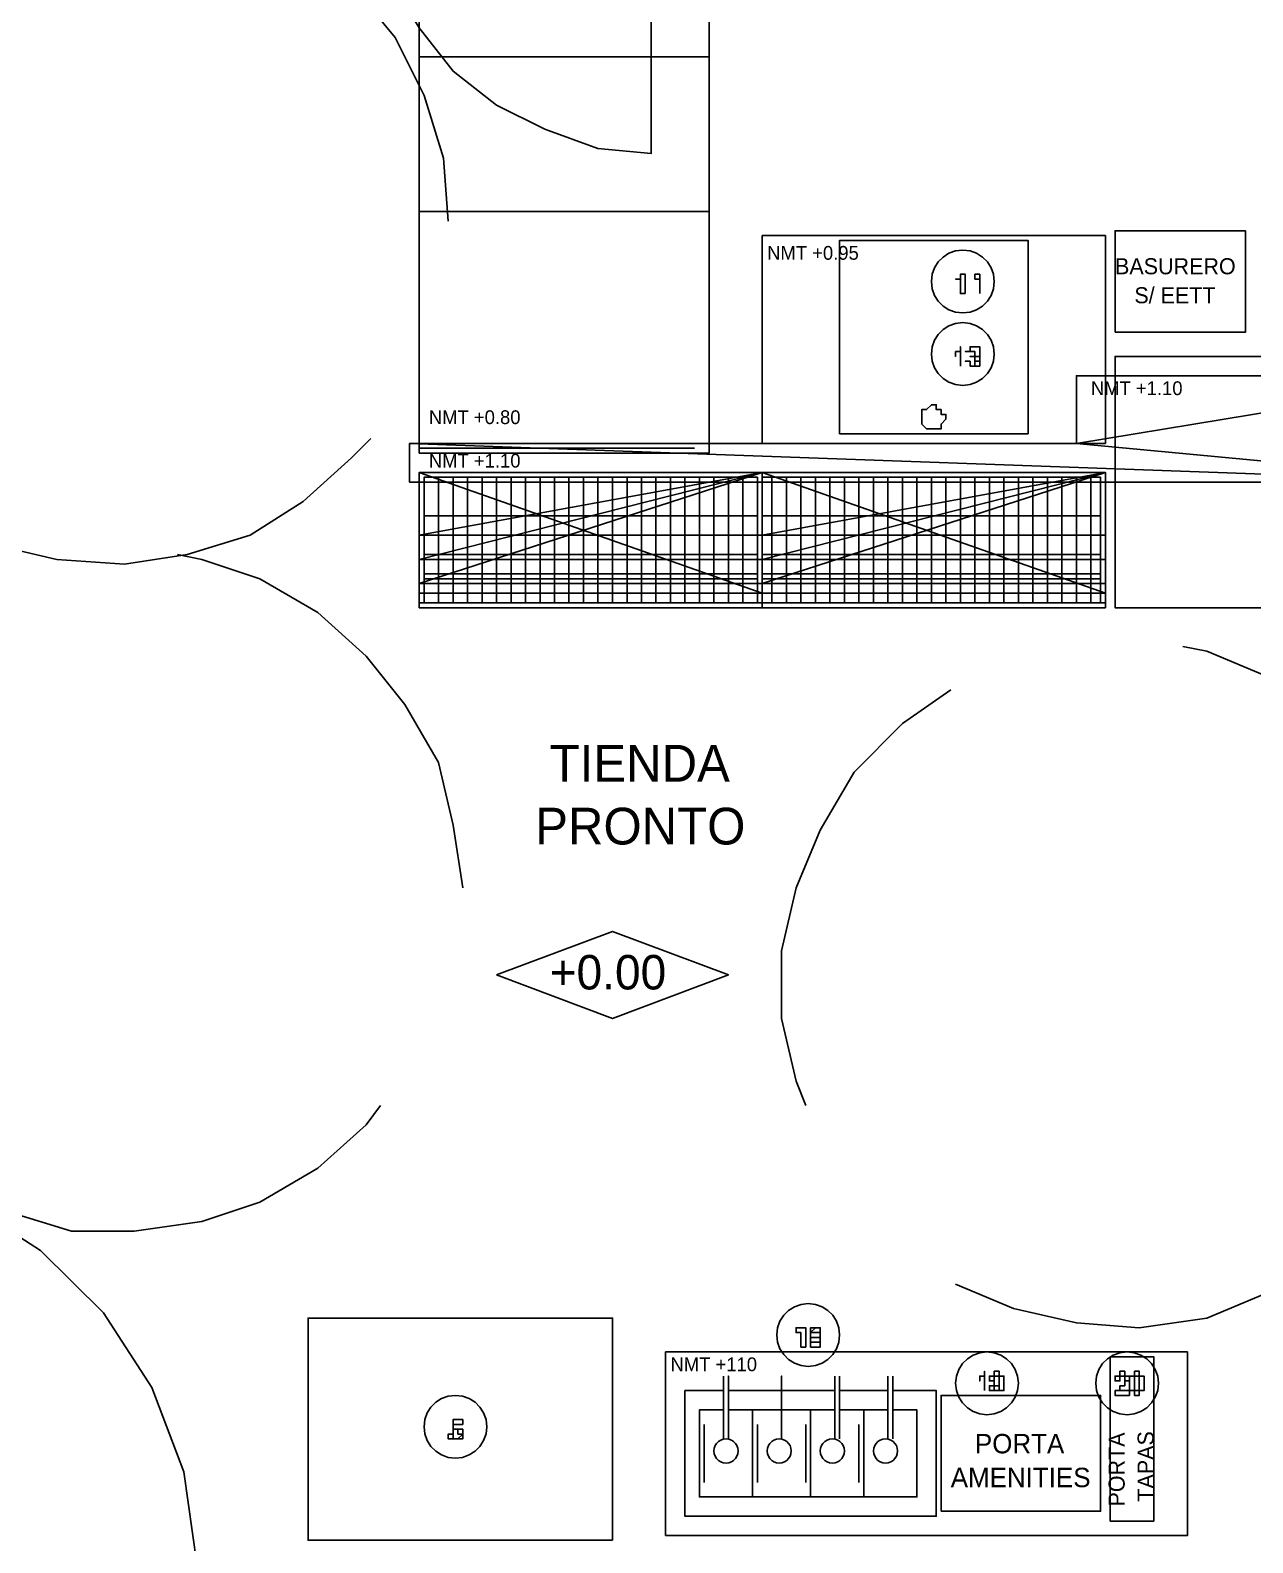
# Model space of a CAD drawing. Header units: metres. Extents: x 1 to 213, y 1 to 147.
# Drawn here: x 84.975 to 87.653, y 93.826 to 97.139 of the extents above; entities that cross this region are included whole.
import ezdxf

# ---------------------------------------------------------------- set-up
doc = ezdxf.new("R2010")
doc.units = ezdxf.units.M
doc.layers.add('00-BASE-ARQUITECTURA', color=8, linetype='Continuous')
doc.layers.add('00-BASE-TEXTO', color=8, linetype='Continuous')

msp = doc.modelspace()

# ---------------------------------------------------------------- linework, layer by layer
at = {"layer": '00-BASE-ARQUITECTURA'}
for points in [[(86.3353, 97.483), (86.3353, 96.8692), (86.2188, 96.8798), (86.1024, 96.9221), (85.9966, 96.975), (85.9013, 97.0491), (85.8273, 97.1444), (85.7638, 97.2502), (85.732, 97.3666), (85.7214, 97.483)], [(85.8908, 96.721), (85.8802, 96.8586), (85.8378, 96.9962), (85.7744, 97.1232), (85.6791, 97.2396), (85.5733, 97.3243), (85.4569, 97.3984), (85.3193, 97.4513), (85.2664, 97.4513)], [(86.4305, 96.2236), (85.8273, 96.2236), (85.8273, 97.4195), (86.4623, 97.4195), (86.4623, 96.2236)], [(86.4623, 97.0809), (85.8273, 97.0809)], [(86.4623, 96.7422), (85.8273, 96.7422)], [(87.0867, 96.5887), (87.0849, 96.6045), (87.0797, 96.619), (87.0716, 96.6318), (87.0609, 96.6424), (87.0481, 96.6505), (87.0337, 96.6557), (87.0179, 96.6575), (87.0021, 96.6557), (86.9876, 96.6505), (86.9749, 96.6424), (86.9642, 96.6318), (86.9561, 96.619), (86.9509, 96.6045), (86.9491, 96.5887), (86.9509, 96.573), (86.9561, 96.5585), (86.9642, 96.5457), (86.9749, 96.5351), (86.9876, 96.5269), (87.0021, 96.5218), (87.0179, 96.5199), (87.0337, 96.5218), (87.0481, 96.5269), (87.0609, 96.5351), (87.0716, 96.5457), (87.0797, 96.5585), (87.0849, 96.573), (87.0867, 96.5887)], [(87.0232, 96.5623), (87.0126, 96.5623), (87.0126, 96.594), (87.002, 96.594), (87.0126, 96.594), (87.0126, 96.6046), (87.0232, 96.6046), (87.0232, 96.5623)], [(87.0549, 96.5623), (87.0549, 96.5623), (87.0549, 96.594), (87.0444, 96.594), (87.0444, 96.6046), (87.0549, 96.6046), (87.0549, 96.5623)], [(87.0867, 96.43), (87.0849, 96.4458), (87.0797, 96.4602), (87.0716, 96.473), (87.0609, 96.4837), (87.0481, 96.4918), (87.0337, 96.497), (87.0179, 96.4988), (87.0021, 96.497), (86.9876, 96.4918), (86.9749, 96.4837), (86.9642, 96.473), (86.9561, 96.4602), (86.9509, 96.4458), (86.9491, 96.43), (86.9509, 96.4142), (86.9561, 96.3997), (86.9642, 96.387), (86.9749, 96.3763), (86.9876, 96.3682), (87.0021, 96.363), (87.0179, 96.3612), (87.0337, 96.363), (87.0481, 96.3682), (87.0609, 96.3763), (87.0716, 96.387), (87.0797, 96.3997), (87.0849, 96.4142), (87.0867, 96.43)], [(87.0126, 96.4035), (87.0126, 96.4035), (87.0126, 96.4353), (87.002, 96.4353), (87.002, 96.4247), (87.002, 96.4353), (87.0126, 96.4353), (87.0126, 96.4459), (87.0126, 96.4035)], [(87.0444, 96.4247), (87.0444, 96.4247), (87.0549, 96.4247), (87.0549, 96.4141), (87.0549, 96.4035), (87.0444, 96.4035), (87.0338, 96.4035), (87.0338, 96.4141), (87.0232, 96.4141), (87.0338, 96.4141), (87.0338, 96.4035), (87.0444, 96.4035), (87.0444, 96.4141), (87.0549, 96.4141), (87.0444, 96.4141), (87.0444, 96.4247), (87.0338, 96.4247), (87.0444, 96.4247), (87.0444, 96.4353), (87.0338, 96.4353), (87.0232, 96.4353), (87.0338, 96.4353), (87.0338, 96.4459), (87.0444, 96.4459), (87.0549, 96.4459), (87.0549, 96.4353), (87.0549, 96.4247), (87.0444, 96.4247)], [(88.1662, 96.1495), (88.1662, 96.3824), (87.2666, 96.3824), (87.2666, 96.2342), (85.8061, 96.2342), (85.8061, 96.1495), (88.1662, 96.1495)], [(88.1662, 96.1495), (88.1662, 96.3824), (87.2666, 96.3824), (87.2666, 96.2342), (85.8061, 96.2342), (85.8061, 96.1495), (88.1662, 96.1495)], [(87.2666, 96.3824), (88.1662, 96.3824), (87.2666, 96.2342), (87.2666, 96.3824)], [(88.1662, 96.3824), (87.2666, 96.2342), (88.1662, 96.1495), (88.1662, 96.3824)], [(86.9808, 96.2871), (86.9808, 96.2977), (86.9703, 96.2977), (86.9703, 96.3083), (86.9597, 96.3083), (86.9597, 96.3189), (86.9491, 96.3189), (86.9385, 96.3083), (86.9279, 96.3083), (86.9279, 96.2977), (86.9279, 96.2871), (86.9279, 96.2765), (86.9385, 96.266), (86.9491, 96.266), (86.9597, 96.266), (86.9703, 96.266), (86.9703, 96.2765), (86.9808, 96.2871)], [(84.7689, 96.0649), (84.8959, 96.012), (85.0335, 95.9802), (85.1817, 95.9696), (85.3193, 95.9908), (85.4569, 96.0331), (85.5733, 96.1072), (85.6791, 96.2024), (85.7214, 96.2448)], [(85.8061, 96.1495), (88.1662, 96.1495), (85.8061, 96.2342), (85.8061, 96.1495)], [(88.1662, 96.1495), (85.8061, 96.2342), (87.2666, 96.2342), (88.1662, 96.1495)], [(86.4623, 96.2342), (86.4623, 96.213), (85.8273, 96.213), (85.8273, 96.2342)], [(85.8273, 96.1707), (85.8273, 95.9061)], [(86.5787, 96.1707), (86.5787, 95.9061), (85.8273, 96.1707), (86.5787, 96.1707)], [(86.5787, 95.9061), (85.8273, 96.1707), (85.8273, 95.9061), (86.5787, 95.9061)], [(85.8273, 96.1707), (85.8273, 95.9273), (86.5787, 96.1707), (85.8273, 96.1707)], [(85.8273, 95.9273), (86.5787, 96.1707), (86.5787, 95.9273), (85.8273, 95.9273)], [(85.8273, 96.1707), (85.8273, 95.9802), (86.5787, 96.1707), (85.8273, 96.1707)], [(85.8273, 95.9802), (86.5787, 96.1707), (86.5787, 95.9802), (85.8273, 95.9802)], [(85.8273, 96.1707), (85.8273, 96.0331), (86.5787, 96.1707), (85.8273, 96.1707)], [(85.8273, 96.0331), (86.5787, 96.1707), (86.5787, 96.0331), (85.8273, 96.0331)], [(86.5787, 96.1707), (86.5787, 95.9273)], [(86.5787, 96.1707), (86.5787, 95.9802)], [(86.5787, 96.1707), (86.5787, 96.0331)], [(86.5787, 96.1707), (86.5787, 95.9061)], [(87.3301, 96.1707), (87.3301, 95.9061), (86.5787, 96.1707), (87.3301, 96.1707)], [(87.3301, 95.9061), (86.5787, 96.1707), (86.5787, 95.9061), (87.3301, 95.9061)], [(86.5787, 96.1707), (86.5787, 95.9273), (87.3301, 96.1707), (86.5787, 96.1707)], [(86.5787, 95.9273), (87.3301, 96.1707), (87.3301, 95.9273), (86.5787, 95.9273)], [(86.5787, 96.1707), (86.5787, 95.9802), (87.3301, 96.1707), (86.5787, 96.1707)], [(86.5787, 95.9802), (87.3301, 96.1707), (87.3301, 95.9802), (86.5787, 95.9802)], [(86.5787, 96.1707), (86.5787, 96.0331), (87.3301, 96.1707), (86.5787, 96.1707)], [(86.5787, 96.0331), (87.3301, 96.1707), (87.3301, 96.0331), (86.5787, 96.0331)], [(87.3301, 96.1707), (87.3301, 95.9273)], [(87.3301, 96.1707), (87.3301, 95.9802)], [(87.3301, 96.1707), (87.3301, 96.0331)], [(85.8378, 95.8849), (85.8378, 96.1601)], [(85.8378, 95.9061), (85.8378, 96.1601)], [(85.8378, 95.9379), (85.8378, 96.1601)], [(85.8378, 95.9908), (85.8378, 96.1601)], [(85.8378, 96.0331), (85.8378, 96.1601)], [(85.8696, 95.8849), (85.8696, 96.1601)], [(85.8696, 95.9061), (85.8696, 96.1601)], [(85.8696, 95.9379), (85.8696, 96.1601)], [(85.8696, 95.9908), (85.8696, 96.1601)], [(85.8696, 96.0331), (85.8696, 96.1601)], [(85.9013, 95.8849), (85.9013, 96.1601)], [(85.9013, 95.9061), (85.9013, 96.1601)], [(85.9013, 95.9379), (85.9013, 96.1601)], [(85.9013, 95.9908), (85.9013, 96.1601)], [(85.9013, 96.0331), (85.9013, 96.1601)], [(85.9331, 95.8849), (85.9331, 96.1601)], [(85.9331, 95.9061), (85.9331, 96.1601)], [(85.9331, 95.9379), (85.9331, 96.1601)], [(85.9331, 95.9908), (85.9331, 96.1601)], [(85.9331, 96.0331), (85.9331, 96.1601)], [(85.9648, 95.8849), (85.9648, 96.1601)], [(85.9648, 95.9061), (85.9648, 96.1601)], [(85.9648, 95.9379), (85.9648, 96.1601)], [(85.9648, 95.9908), (85.9648, 96.1601)], [(85.9648, 96.0331), (85.9648, 96.1601)], [(85.9966, 95.8849), (85.9966, 96.1601)], [(85.9966, 95.9061), (85.9966, 96.1601)], [(85.9966, 95.9379), (85.9966, 96.1601)], [(85.9966, 95.9908), (85.9966, 96.1601)], [(85.9966, 96.0331), (85.9966, 96.1601)], [(86.0284, 95.8849), (86.0284, 96.1601)], [(86.0284, 95.9061), (86.0284, 96.1601)], [(86.0284, 95.9379), (86.0284, 96.1601)], [(86.0284, 95.9908), (86.0284, 96.1601)], [(86.0284, 96.0331), (86.0284, 96.1601)], [(86.0601, 95.8849), (86.0601, 96.1601)], [(86.0601, 95.9061), (86.0601, 96.1601)], [(86.0601, 95.9379), (86.0601, 96.1601)], [(86.0601, 95.9908), (86.0601, 96.1601)], [(86.0601, 96.0331), (86.0601, 96.1601)], [(86.0918, 95.8849), (86.0918, 96.1601)], [(86.0918, 95.9061), (86.0918, 96.1601)], [(86.0918, 95.9379), (86.0918, 96.1601)], [(86.0918, 95.9908), (86.0918, 96.1601)], [(86.0918, 96.0331), (86.0918, 96.1601)], [(86.1236, 95.8849), (86.1236, 96.1601)], [(86.1236, 95.9061), (86.1236, 96.1601)], [(86.1236, 95.9379), (86.1236, 96.1601)], [(86.1236, 95.9908), (86.1236, 96.1601)], [(86.1236, 96.0331), (86.1236, 96.1601)], [(86.1553, 95.8849), (86.1553, 96.1601)], [(86.1553, 95.9061), (86.1553, 96.1601)], [(86.1553, 95.9379), (86.1553, 96.1601)], [(86.1553, 95.9908), (86.1553, 96.1601)], [(86.1553, 96.0331), (86.1553, 96.1601)], [(86.1871, 95.8849), (86.1871, 96.1601)], [(86.1871, 95.9061), (86.1871, 96.1601)], [(86.1871, 95.9379), (86.1871, 96.1601)], [(86.1871, 95.9908), (86.1871, 96.1601)], [(86.1871, 96.0331), (86.1871, 96.1601)], [(86.2188, 95.8849), (86.2188, 96.1601)], [(86.2188, 95.9061), (86.2188, 96.1601)], [(86.2188, 95.9379), (86.2188, 96.1601)], [(86.2188, 95.9908), (86.2188, 96.1601)], [(86.2188, 96.0331), (86.2188, 96.1601)], [(86.2506, 95.8849), (86.2506, 96.1601)], [(86.2506, 95.9061), (86.2506, 96.1601)], [(86.2506, 95.9379), (86.2506, 96.1601)], [(86.2506, 95.9908), (86.2506, 96.1601)], [(86.2506, 96.0331), (86.2506, 96.1601)], [(86.2824, 95.8849), (86.2824, 96.1601)], [(86.2824, 95.9061), (86.2824, 96.1601)], [(86.2824, 95.9379), (86.2824, 96.1601)], [(86.2824, 95.9908), (86.2824, 96.1601)], [(86.2824, 96.0331), (86.2824, 96.1601)], [(86.3141, 95.8849), (86.3141, 96.1601)], [(86.3141, 95.9061), (86.3141, 96.1601)], [(86.3141, 95.9379), (86.3141, 96.1601)], [(86.3141, 95.9908), (86.3141, 96.1601)], [(86.3141, 96.0331), (86.3141, 96.1601)], [(86.3458, 95.8849), (86.3458, 96.1601)], [(86.3458, 95.9061), (86.3458, 96.1601)], [(86.3458, 95.9379), (86.3458, 96.1601)], [(86.3458, 95.9908), (86.3458, 96.1601)], [(86.3458, 96.0331), (86.3458, 96.1601)], [(86.3776, 95.8849), (86.3776, 96.1601)], [(86.3776, 95.9061), (86.3776, 96.1601)], [(86.3776, 95.9379), (86.3776, 96.1601)], [(86.3776, 95.9908), (86.3776, 96.1601)], [(86.3776, 96.0331), (86.3776, 96.1601)], [(86.4093, 95.8849), (86.4093, 96.1601)], [(86.4093, 95.9061), (86.4093, 96.1601)], [(86.4093, 95.9379), (86.4093, 96.1601)], [(86.4093, 95.9908), (86.4093, 96.1601)], [(86.4093, 96.0331), (86.4093, 96.1601)], [(86.4411, 95.8849), (86.4411, 96.1601)], [(86.4411, 95.9061), (86.4411, 96.1601)], [(86.4411, 95.9379), (86.4411, 96.1601)], [(86.4411, 95.9908), (86.4411, 96.1601)], [(86.4411, 96.0331), (86.4411, 96.1601)], [(86.4728, 95.8849), (86.4728, 96.1601)], [(86.4728, 95.9061), (86.4728, 96.1601)], [(86.4728, 95.9379), (86.4728, 96.1601)], [(86.4728, 95.9908), (86.4728, 96.1601)], [(86.4728, 96.0331), (86.4728, 96.1601)], [(86.5046, 95.8849), (86.5046, 96.1601)], [(86.5046, 95.9061), (86.5046, 96.1601)], [(86.5046, 95.9379), (86.5046, 96.1601)], [(86.5046, 95.9908), (86.5046, 96.1601)], [(86.5046, 96.0331), (86.5046, 96.1601)], [(86.5364, 95.8849), (86.5364, 96.1601)], [(86.5364, 95.9061), (86.5364, 96.1601)], [(86.5364, 95.9379), (86.5364, 96.1601)], [(86.5364, 95.9908), (86.5364, 96.1601)], [(86.5364, 96.0331), (86.5364, 96.1601)], [(86.5681, 95.8849), (86.5681, 96.1601)], [(86.5681, 95.9061), (86.5681, 96.1601)], [(86.5681, 95.9379), (86.5681, 96.1601)], [(86.5681, 95.9908), (86.5681, 96.1601)], [(86.5681, 96.0331), (86.5681, 96.1601)], [(86.5998, 95.8849), (86.5998, 96.1601)], [(86.5998, 95.9061), (86.5998, 96.1601)], [(86.5998, 95.9379), (86.5998, 96.1601)], [(86.5998, 95.9908), (86.5998, 96.1601)], [(86.5998, 96.0331), (86.5998, 96.1601)], [(86.6316, 95.8849), (86.6316, 96.1601)], [(86.6316, 95.9061), (86.6316, 96.1601)], [(86.6316, 95.9379), (86.6316, 96.1601)], [(86.6316, 95.9908), (86.6316, 96.1601)], [(86.6316, 96.0331), (86.6316, 96.1601)], [(86.6633, 95.8849), (86.6633, 96.1601)], [(86.6633, 95.9061), (86.6633, 96.1601)], [(86.6633, 95.9379), (86.6633, 96.1601)], [(86.6633, 95.9908), (86.6633, 96.1601)], [(86.6633, 96.0331), (86.6633, 96.1601)], [(86.6951, 95.8849), (86.6951, 96.1601)], [(86.6951, 95.9061), (86.6951, 96.1601)], [(86.6951, 95.9379), (86.6951, 96.1601)], [(86.6951, 95.9908), (86.6951, 96.1601)], [(86.6951, 96.0331), (86.6951, 96.1601)], [(86.7268, 95.8849), (86.7268, 96.1601)], [(86.7268, 95.9061), (86.7268, 96.1601)], [(86.7268, 95.9379), (86.7268, 96.1601)], [(86.7268, 95.9908), (86.7268, 96.1601)], [(86.7268, 96.0331), (86.7268, 96.1601)], [(86.7586, 95.8849), (86.7586, 96.1601)], [(86.7586, 95.9061), (86.7586, 96.1601)], [(86.7586, 95.9379), (86.7586, 96.1601)], [(86.7586, 95.9908), (86.7586, 96.1601)], [(86.7586, 96.0331), (86.7586, 96.1601)], [(86.7904, 95.8849), (86.7904, 96.1601)], [(86.7904, 95.9061), (86.7904, 96.1601)], [(86.7904, 95.9379), (86.7904, 96.1601)], [(86.7904, 95.9908), (86.7904, 96.1601)], [(86.7904, 96.0331), (86.7904, 96.1601)], [(86.8221, 95.8849), (86.8221, 96.1601)], [(86.8221, 95.9061), (86.8221, 96.1601)], [(86.8221, 95.9379), (86.8221, 96.1601)], [(86.8221, 95.9908), (86.8221, 96.1601)], [(86.8221, 96.0331), (86.8221, 96.1601)], [(86.8538, 95.8849), (86.8538, 96.1601)], [(86.8538, 95.9061), (86.8538, 96.1601)], [(86.8538, 95.9379), (86.8538, 96.1601)], [(86.8538, 95.9908), (86.8538, 96.1601)], [(86.8538, 96.0331), (86.8538, 96.1601)], [(86.8856, 95.8849), (86.8856, 96.1601)], [(86.8856, 95.9061), (86.8856, 96.1601)], [(86.8856, 95.9379), (86.8856, 96.1601)], [(86.8856, 95.9908), (86.8856, 96.1601)], [(86.8856, 96.0331), (86.8856, 96.1601)], [(86.9173, 95.8849), (86.9173, 96.1601)], [(86.9173, 95.9061), (86.9173, 96.1601)], [(86.9173, 95.9379), (86.9173, 96.1601)], [(86.9173, 95.9908), (86.9173, 96.1601)], [(86.9173, 96.0331), (86.9173, 96.1601)], [(86.9491, 95.8849), (86.9491, 96.1601)], [(86.9491, 95.9061), (86.9491, 96.1601)], [(86.9491, 95.9379), (86.9491, 96.1601)], [(86.9491, 95.9908), (86.9491, 96.1601)], [(86.9491, 96.0331), (86.9491, 96.1601)], [(86.9808, 95.8849), (86.9808, 96.1601)], [(86.9808, 95.9061), (86.9808, 96.1601)], [(86.9808, 95.9379), (86.9808, 96.1601)], [(86.9808, 95.9908), (86.9808, 96.1601)], [(86.9808, 96.0331), (86.9808, 96.1601)], [(87.0126, 95.8849), (87.0126, 96.1601)], [(87.0126, 95.9061), (87.0126, 96.1601)], [(87.0126, 95.9379), (87.0126, 96.1601)], [(87.0126, 95.9908), (87.0126, 96.1601)], [(87.0126, 96.0331), (87.0126, 96.1601)], [(87.0444, 95.8849), (87.0444, 96.1601)], [(87.0444, 95.9061), (87.0444, 96.1601)], [(87.0444, 95.9379), (87.0444, 96.1601)], [(87.0444, 95.9908), (87.0444, 96.1601)], [(87.0444, 96.0331), (87.0444, 96.1601)], [(87.0761, 95.8849), (87.0761, 96.1601)], [(87.0761, 95.9061), (87.0761, 96.1601)], [(87.0761, 95.9379), (87.0761, 96.1601)], [(87.0761, 95.9908), (87.0761, 96.1601)], [(87.0761, 96.0331), (87.0761, 96.1601)], [(87.1078, 95.8849), (87.1078, 96.1601)], [(87.1078, 95.9061), (87.1078, 96.1601)], [(87.1078, 95.9379), (87.1078, 96.1601)], [(87.1078, 95.9908), (87.1078, 96.1601)], [(87.1078, 96.0331), (87.1078, 96.1601)], [(87.1396, 95.8849), (87.1396, 96.1601)], [(87.1396, 95.9061), (87.1396, 96.1601)], [(87.1396, 95.9379), (87.1396, 96.1601)], [(87.1396, 95.9908), (87.1396, 96.1601)], [(87.1396, 96.0331), (87.1396, 96.1601)], [(87.1713, 95.8849), (87.1713, 96.1601)], [(87.1713, 95.9061), (87.1713, 96.1601)], [(87.1713, 95.9379), (87.1713, 96.1601)], [(87.1713, 95.9908), (87.1713, 96.1601)], [(87.1713, 96.0331), (87.1713, 96.1601)], [(87.2031, 95.8849), (87.2031, 96.1601)], [(87.2031, 95.9061), (87.2031, 96.1601)], [(87.2031, 95.9379), (87.2031, 96.1601)], [(87.2031, 95.9908), (87.2031, 96.1601)], [(87.2031, 96.0331), (87.2031, 96.1601)], [(87.2348, 95.8849), (87.2348, 96.1601)], [(87.2348, 95.9061), (87.2348, 96.1601)], [(87.2348, 95.9379), (87.2348, 96.1601)], [(87.2348, 95.9908), (87.2348, 96.1601)], [(87.2348, 96.0331), (87.2348, 96.1601)], [(87.2666, 95.8849), (87.2666, 96.1601)], [(87.2666, 95.9061), (87.2666, 96.1601)], [(87.2666, 95.9379), (87.2666, 96.1601)], [(87.2666, 95.9908), (87.2666, 96.1601)], [(87.2666, 96.0331), (87.2666, 96.1601)], [(87.2984, 95.8849), (87.2984, 96.1601)], [(87.2984, 95.9061), (87.2984, 96.1601)], [(87.2984, 95.9379), (87.2984, 96.1601)], [(87.2984, 95.9908), (87.2984, 96.1601)], [(87.2984, 96.0331), (87.2984, 96.1601)], [(86.5681, 96.0755), (85.8378, 96.0755)], [(86.5681, 96.0755), (85.8378, 96.0755)], [(86.5681, 96.0755), (85.8378, 96.0755)], [(86.5681, 96.0755), (85.8378, 96.0755)], [(86.5681, 96.0755), (85.8378, 96.0755)], [(87.3195, 96.0755), (86.5787, 96.0755)], [(87.3195, 96.0755), (86.5787, 96.0755)], [(87.3195, 96.0755), (86.5787, 96.0755)], [(87.3195, 96.0755), (86.5787, 96.0755)], [(87.3195, 96.0755), (86.5787, 96.0755)], [(85.9225, 95.2605), (85.9013, 95.3981), (85.8696, 95.5357), (85.7955, 95.6627), (85.7109, 95.7685), (85.605, 95.8638), (85.478, 95.9379), (85.351, 95.9802), (85.2981, 95.9908)], [(86.5681, 95.9484), (85.8378, 95.9484)], [(86.5681, 95.9484), (85.8378, 95.9484)], [(86.5681, 95.9484), (85.8378, 95.9484)], [(87.3195, 95.9484), (86.5787, 95.9484)], [(87.3195, 95.9484), (86.5787, 95.9484)], [(87.3195, 95.9484), (86.5787, 95.9484)], [(88.1239, 95.0489), (88.1133, 95.1865), (88.0709, 95.324), (88.0074, 95.451), (87.9122, 95.5674), (87.8063, 95.6627), (87.6793, 95.7262), (87.5523, 95.7791), (87.4994, 95.7897)], [(86.9914, 95.6944), (86.8856, 95.6204), (86.7798, 95.5145), (86.7057, 95.3875), (86.6528, 95.2605), (86.621, 95.1229), (86.621, 94.9748), (86.6528, 94.8372), (86.6739, 94.7843)], [(84.8007, 94.6044), (84.9277, 94.5514), (85.0653, 94.5091), (85.2029, 94.5091), (85.351, 94.5303), (85.478, 94.5726), (85.605, 94.6467), (85.7109, 94.742), (85.7426, 94.7843)], [(85.34, 93.7801), (85.3114, 93.9817), (85.2416, 94.1666), (85.1354, 94.3299), (84.9978, 94.4665), (84.8339, 94.5716), (84.6486, 94.6403), (84.4467, 94.6676)], [(87.002, 94.3927), (87.129, 94.3398), (87.2666, 94.308), (87.4042, 94.2974), (87.5523, 94.3186), (87.6793, 94.3715), (87.8063, 94.435), (87.9122, 94.5303), (87.9439, 94.5726)], [(86.748, 94.2816), (86.7462, 94.2974), (86.741, 94.3118), (86.7329, 94.3246), (86.7223, 94.3353), (86.7095, 94.3434), (86.695, 94.3486), (86.6792, 94.3504), (86.6635, 94.3486), (86.649, 94.3434), (86.6362, 94.3353), (86.6255, 94.3246), (86.6174, 94.3118), (86.6122, 94.2974), (86.6104, 94.2816), (86.6122, 94.2658), (86.6174, 94.2513), (86.6255, 94.2386), (86.6362, 94.2279), (86.649, 94.2198), (86.6635, 94.2146), (86.6792, 94.2128), (86.695, 94.2146), (86.7095, 94.2198), (86.7223, 94.2279), (86.7329, 94.2386), (86.741, 94.2513), (86.7462, 94.2658), (86.748, 94.2816)], [(86.6739, 94.2551), (86.6633, 94.2551), (86.6633, 94.2869), (86.6528, 94.2869), (86.6528, 94.2974), (86.6633, 94.2974), (86.6739, 94.2974), (86.6739, 94.2551)], [(86.6845, 94.2763), (86.6845, 94.2763), (86.6845, 94.2869), (86.6951, 94.2869), (86.7057, 94.2869), (86.7057, 94.2763), (86.7057, 94.2657), (86.7057, 94.2551), (86.6951, 94.2551), (86.6845, 94.2551), (86.6845, 94.2657), (86.6845, 94.2763), (86.6845, 94.2869), (86.6845, 94.2974), (86.6951, 94.2974), (86.7057, 94.2974), (86.7057, 94.2869), (86.7057, 94.2974), (86.6951, 94.2974), (86.6845, 94.2869), (86.6845, 94.2763)], [(86.6951, 94.2657), (86.6951, 94.2657), (86.7057, 94.2657), (86.7057, 94.2763), (86.6951, 94.2763), (86.6845, 94.2763), (86.6845, 94.2657), (86.6951, 94.2657)], [(87.1396, 94.1757), (87.1378, 94.1915), (87.1326, 94.206), (87.1245, 94.2188), (87.1138, 94.2294), (87.1011, 94.2375), (87.0866, 94.2427), (87.0708, 94.2445), (87.055, 94.2427), (87.0406, 94.2375), (87.0278, 94.2294), (87.0171, 94.2188), (87.009, 94.206), (87.0038, 94.1915), (87.002, 94.1757), (87.0038, 94.16), (87.009, 94.1455), (87.0171, 94.1327), (87.0278, 94.1221), (87.0406, 94.1139), (87.055, 94.1088), (87.0708, 94.1069), (87.0866, 94.1088), (87.1011, 94.1139), (87.1138, 94.1221), (87.1245, 94.1327), (87.1326, 94.1455), (87.1378, 94.16), (87.1396, 94.1757)], [(87.4465, 94.1757), (87.4447, 94.1915), (87.4395, 94.206), (87.4314, 94.2188), (87.4207, 94.2294), (87.408, 94.2375), (87.3935, 94.2427), (87.3777, 94.2445), (87.3619, 94.2427), (87.3475, 94.2375), (87.3347, 94.2294), (87.324, 94.2188), (87.3159, 94.206), (87.3107, 94.1915), (87.3089, 94.1757), (87.3107, 94.16), (87.3159, 94.1455), (87.324, 94.1327), (87.3347, 94.1221), (87.3475, 94.1139), (87.3619, 94.1088), (87.3777, 94.1069), (87.3935, 94.1088), (87.408, 94.1139), (87.4207, 94.1221), (87.4314, 94.1327), (87.4395, 94.1455), (87.4447, 94.16), (87.4465, 94.1757)], [(86.367, 93.8424), (86.367, 94.1916)], [(86.494, 94.054), (86.494, 94.1916)], [(86.5046, 94.1916), (86.5046, 94.1916), (86.5046, 94.054)], [(86.621, 94.054), (86.621, 94.1916), (86.621, 94.054)], [(86.7374, 94.054), (86.7374, 94.1916)], [(86.748, 94.1916), (86.748, 94.054)], [(86.8538, 94.054), (86.8538, 94.1916)], [(86.8644, 94.1916), (86.8644, 94.054)], [(87.0655, 94.1599), (87.0655, 94.1599), (87.0655, 94.1916), (87.0549, 94.1916), (87.0549, 94.181), (87.0549, 94.1916), (87.0655, 94.1916), (87.0655, 94.2022), (87.0655, 94.1599)], [(87.0973, 94.1705), (87.0973, 94.1705), (87.0867, 94.1705), (87.0867, 94.181), (87.0761, 94.181), (87.0761, 94.1916), (87.0867, 94.1916), (87.0867, 94.2022), (87.0973, 94.2022), (87.0973, 94.1916), (87.1078, 94.1916), (87.1078, 94.181), (87.1078, 94.1705), (87.1078, 94.1599), (87.0973, 94.1599), (87.0867, 94.1599), (87.0761, 94.1599), (87.0761, 94.1705), (87.0867, 94.1705), (87.0867, 94.1599), (87.0973, 94.1599), (87.0973, 94.1705), (87.0973, 94.1705), (87.0973, 94.181), (87.0973, 94.1916), (87.0867, 94.1916), (87.0867, 94.181), (87.0867, 94.1705), (87.0973, 94.1705)], [(87.383, 94.1493), (87.3513, 94.1493), (87.3513, 94.1599), (87.3619, 94.1599), (87.3619, 94.1705), (87.3724, 94.1705), (87.3724, 94.181), (87.3724, 94.1916), (87.3619, 94.1916), (87.3619, 94.181), (87.3513, 94.181), (87.3513, 94.1916), (87.3619, 94.1916), (87.3619, 94.2022), (87.3724, 94.2022), (87.3724, 94.1916), (87.383, 94.1916), (87.383, 94.181), (87.3724, 94.181), (87.3724, 94.1705), (87.3619, 94.1705), (87.3619, 94.1599), (87.383, 94.1599), (87.383, 94.1493)], [(87.3936, 94.2022), (87.4042, 94.2022), (87.4042, 94.1916), (87.4148, 94.1916), (87.4148, 94.181), (87.4148, 94.1705), (87.4148, 94.1599), (87.4042, 94.1599), (87.4042, 94.1493), (87.3936, 94.1493), (87.3936, 94.1599), (87.383, 94.1599), (87.383, 94.1705), (87.383, 94.181), (87.383, 94.1916), (87.3936, 94.1916), (87.3936, 94.2022)], [(87.3936, 94.1599), (87.4042, 94.1599), (87.4042, 94.1705), (87.4042, 94.181), (87.4042, 94.1916), (87.3936, 94.1916), (87.3936, 94.181), (87.3936, 94.1705), (87.3936, 94.1599)], [(85.9754, 94.0805), (85.9736, 94.0963), (85.9684, 94.1107), (85.9603, 94.1235), (85.9497, 94.1342), (85.9369, 94.1423), (85.9224, 94.1475), (85.9066, 94.1493), (85.8909, 94.1475), (85.8764, 94.1423), (85.8636, 94.1342), (85.853, 94.1235), (85.8448, 94.1107), (85.8397, 94.0963), (85.8378, 94.0805), (85.8397, 94.0647), (85.8448, 94.0502), (85.853, 94.0375), (85.8636, 94.0268), (85.8764, 94.0187), (85.8909, 94.0135), (85.9066, 94.0117), (85.9224, 94.0135), (85.9369, 94.0187), (85.9497, 94.0268), (85.9603, 94.0375), (85.9684, 94.0502), (85.9736, 94.0647), (85.9754, 94.0805)], [(86.494, 94.1599), (86.4093, 94.1599), (86.4093, 93.8847), (86.9597, 93.8847), (86.9597, 94.1599), (86.8644, 94.1599)], [(86.7374, 94.1599), (86.621, 94.1599), (86.5046, 94.1599)], [(86.8538, 94.1599), (86.748, 94.1599)], [(86.494, 94.1175), (86.4411, 94.1175), (86.4411, 93.927), (86.9173, 93.927), (86.9173, 94.1175), (86.8644, 94.1175)], [(86.7374, 94.1175), (86.621, 94.1175), (86.5046, 94.1175)], [(86.5575, 93.927), (86.5575, 94.1175)], [(86.6845, 93.927), (86.6845, 94.1175)], [(86.8538, 94.1175), (86.748, 94.1175)], [(86.8009, 93.927), (86.8009, 94.1175)], [(85.9013, 94.0752), (85.9013, 94.0752), (85.9119, 94.0752), (85.9225, 94.0752), (85.9225, 94.0646), (85.9225, 94.054), (85.9119, 94.054), (85.9013, 94.054), (85.8908, 94.054), (85.8908, 94.0646), (85.9013, 94.0646), (85.9013, 94.054), (85.9119, 94.054), (85.9225, 94.0646), (85.9119, 94.0646), (85.9119, 94.0752), (85.9013, 94.0752), (85.9013, 94.0646), (85.9013, 94.0964), (85.9225, 94.0964), (85.9225, 94.0858), (85.9013, 94.0858), (85.9013, 94.0752)], [(86.4517, 93.9588), (86.4517, 94.0858)], [(86.5575, 94.0858), (86.5575, 93.9588)], [(86.5681, 93.9588), (86.5681, 94.0858)], [(86.6739, 94.0858), (86.6739, 93.9588)], [(86.6845, 93.9588), (86.6845, 94.0858)], [(86.7904, 94.0858), (86.7904, 93.9588)], [(86.8009, 93.9588), (86.8009, 94.0858)], [(86.9173, 94.0858), (86.9173, 93.9588)], [(86.5258, 94.0276), (86.5251, 94.0336), (86.5231, 94.0392), (86.52, 94.0441), (86.5159, 94.0482), (86.5109, 94.0514), (86.5054, 94.0533), (86.4993, 94.054), (86.4932, 94.0533), (86.4877, 94.0514), (86.4828, 94.0482), (86.4787, 94.0441), (86.4755, 94.0392), (86.4735, 94.0336), (86.4728, 94.0276), (86.4735, 94.0215), (86.4755, 94.0159), (86.4787, 94.011), (86.4828, 94.0069), (86.4877, 94.0038), (86.4932, 94.0018), (86.4993, 94.0011), (86.5054, 94.0018), (86.5109, 94.0038), (86.5159, 94.0069), (86.52, 94.011), (86.5231, 94.0159), (86.5251, 94.0215), (86.5258, 94.0276)], [(86.6422, 94.0276), (86.6415, 94.0336), (86.6395, 94.0392), (86.6364, 94.0441), (86.6323, 94.0482), (86.6274, 94.0514), (86.6218, 94.0533), (86.6157, 94.054), (86.6097, 94.0533), (86.6041, 94.0514), (86.5992, 94.0482), (86.5951, 94.0441), (86.5919, 94.0392), (86.59, 94.0336), (86.5893, 94.0276), (86.59, 94.0215), (86.5919, 94.0159), (86.5951, 94.011), (86.5992, 94.0069), (86.6041, 94.0038), (86.6097, 94.0018), (86.6157, 94.0011), (86.6218, 94.0018), (86.6274, 94.0038), (86.6323, 94.0069), (86.6364, 94.011), (86.6395, 94.0159), (86.6415, 94.0215), (86.6422, 94.0276)], [(86.7586, 94.0276), (86.7579, 94.0336), (86.7559, 94.0392), (86.7528, 94.0441), (86.7487, 94.0482), (86.7438, 94.0514), (86.7382, 94.0533), (86.7321, 94.054), (86.7261, 94.0533), (86.7205, 94.0514), (86.7156, 94.0482), (86.7115, 94.0441), (86.7084, 94.0392), (86.7064, 94.0336), (86.7057, 94.0276), (86.7064, 94.0215), (86.7084, 94.0159), (86.7115, 94.011), (86.7156, 94.0069), (86.7205, 94.0038), (86.7261, 94.0018), (86.7321, 94.0011), (86.7382, 94.0018), (86.7438, 94.0038), (86.7487, 94.0069), (86.7528, 94.011), (86.7559, 94.0159), (86.7579, 94.0215), (86.7586, 94.0276)], [(86.875, 94.0276), (86.8743, 94.0336), (86.8723, 94.0392), (86.8692, 94.0441), (86.8651, 94.0482), (86.8602, 94.0514), (86.8546, 94.0533), (86.8486, 94.054), (86.8425, 94.0533), (86.8369, 94.0514), (86.832, 94.0482), (86.8279, 94.0441), (86.8248, 94.0392), (86.8228, 94.0336), (86.8221, 94.0276), (86.8228, 94.0215), (86.8248, 94.0159), (86.8279, 94.011), (86.832, 94.0069), (86.8369, 94.0038), (86.8425, 94.0018), (86.8486, 94.0011), (86.8546, 94.0018), (86.8602, 94.0038), (86.8651, 94.0069), (86.8692, 94.011), (86.8723, 94.0159), (86.8743, 94.0215), (86.875, 94.0276)], [(86.5258, 93.927), (86.4728, 93.927)], [(86.6528, 93.927), (86.5893, 93.927)], [(86.7692, 93.927), (86.7163, 93.927)], [(86.8856, 93.927), (86.8327, 93.927)]]:
    msp.add_lwpolyline(points, dxfattribs=at)
for points in [[(87.3513, 96.4776), (87.637, 96.4776), (87.637, 96.6999), (87.3513, 96.6999)], [(86.5787, 96.6893), (86.5787, 96.2342), (87.3301, 96.2342), (87.3301, 96.6893)], [(86.748, 96.2554), (86.748, 96.6787), (87.1608, 96.6787), (87.1608, 96.2554)], [(88.145, 96.4247), (88.145, 95.8744), (87.3513, 95.8744), (87.3513, 96.4247)], [(85.8273, 96.1707), (85.8273, 95.8744), (86.5787, 95.8744), (86.5787, 96.1707)], [(86.5787, 96.1707), (86.5787, 95.8849), (85.8273, 95.8849), (85.8273, 96.1707)], [(85.8273, 96.1707), (86.5787, 96.1707), (86.5787, 95.9061), (85.8273, 95.9061)], [(86.5787, 96.1707), (86.5787, 95.9061), (85.8273, 95.9061), (85.8273, 96.1707)], [(86.5787, 96.1707), (85.8273, 96.1707), (85.8273, 95.9273), (86.5787, 95.9273)], [(86.5787, 96.1707), (85.8273, 96.1707), (85.8273, 95.9273), (86.5787, 95.9273)], [(86.5787, 96.1707), (85.8273, 96.1707), (85.8273, 95.9802), (86.5787, 95.9802)], [(86.5787, 96.1707), (85.8273, 96.1707), (85.8273, 95.9802), (86.5787, 95.9802)], [(86.5787, 96.1707), (85.8273, 96.1707), (85.8273, 96.0331), (86.5787, 96.0331)], [(86.5787, 96.1707), (85.8273, 96.1707), (85.8273, 96.0331), (86.5787, 96.0331)], [(86.5787, 96.1707), (86.5787, 95.8744), (87.3301, 95.8744), (87.3301, 96.1707)], [(87.3301, 96.1707), (87.3301, 95.8849), (86.5787, 95.8849), (86.5787, 96.1707)], [(86.5787, 96.1707), (87.3301, 96.1707), (87.3301, 95.9061), (86.5787, 95.9061)], [(87.3301, 96.1707), (87.3301, 95.9061), (86.5787, 95.9061), (86.5787, 96.1707)], [(87.3301, 96.1707), (86.5787, 96.1707), (86.5787, 95.9273), (87.3301, 95.9273)], [(87.3301, 96.1707), (86.5787, 96.1707), (86.5787, 95.9273), (87.3301, 95.9273)], [(87.3301, 96.1707), (86.5787, 96.1707), (86.5787, 95.9802), (87.3301, 95.9802)], [(87.3301, 96.1707), (86.5787, 96.1707), (86.5787, 95.9802), (87.3301, 95.9802)], [(87.3301, 96.1707), (86.5787, 96.1707), (86.5787, 96.0331), (87.3301, 96.0331)], [(87.3301, 96.1707), (86.5787, 96.1707), (86.5787, 96.0331), (87.3301, 96.0331)], [(86.5681, 96.1601), (86.5681, 95.8849), (85.8378, 95.8849), (85.8378, 96.1601)], [(86.5681, 96.1601), (86.5681, 95.9061), (85.8378, 95.9061), (85.8378, 96.1601)], [(86.5681, 96.1601), (86.5681, 95.9379), (85.8378, 95.9379), (85.8378, 96.1601)], [(86.5681, 96.1601), (86.5681, 95.9908), (85.8378, 95.9908), (85.8378, 96.1601)], [(86.5681, 96.1601), (86.5681, 96.0331), (85.8378, 96.0331), (85.8378, 96.1601)], [(87.3195, 96.1601), (87.3195, 95.8849), (86.5787, 95.8849), (86.5787, 96.1601)], [(87.3195, 96.1601), (87.3195, 95.9061), (86.5787, 95.9061), (86.5787, 96.1601)], [(87.3195, 96.1601), (87.3195, 95.9379), (86.5787, 95.9379), (86.5787, 96.1601)], [(87.3195, 96.1601), (87.3195, 95.9908), (86.5787, 95.9908), (86.5787, 96.1601)], [(87.3195, 96.1601), (87.3195, 96.0331), (86.5787, 96.0331), (86.5787, 96.1601)], [(85.9966, 95.07), (86.2506, 94.9748), (86.5046, 95.07), (86.2506, 95.1653)], [(86.2506, 93.8318), (85.5838, 93.8318), (85.5838, 94.3186), (86.2506, 94.3186)], [(87.51, 94.2445), (87.51, 93.8424), (86.367, 93.8424), (86.367, 94.2445)], [(87.3407, 93.8741), (87.4359, 93.8741), (87.4359, 94.234), (87.3407, 94.234)], [(86.9703, 93.8953), (87.3195, 93.8953), (87.3195, 94.1493), (86.9703, 94.1493)]]:
    msp.add_lwpolyline(points, close=True, dxfattribs=at)

# ---------------------------------------------------------------- texts
at = {"layer": '00-BASE-TEXTO'}
for s, height, p in [('NMT +0.95', 0.03018, (86.5893, 96.6364)), ('BASURERO', 0.0352, (87.3513, 96.6046)), ('S/ EETT', 0.0352, (87.3936, 96.5411)), ('NMT +1.10', 0.03018, (87.2984, 96.34)), ('NMT +0.80', 0.03018, (85.8484, 96.2765)), ('NMT +1.10', 0.03018, (85.8484, 96.1813)), ('TIENDA', 0.08047, (86.113, 95.4934)), ('PRONTO', 0.08047, (86.0813, 95.3558)), ('+0.00', 0.07544, (86.113, 95.0383)), ('NMT +110', 0.03018, (86.3776, 94.2022)), ('PORTA', 0.04248, (87.0444, 94.0223)), ('AMENITIES', 0.04248, (86.9914, 93.9482))]:
    msp.add_text(s, height=height, dxfattribs=at).set_placement(p)
for s, p in [('PORTA', (87.3724, 93.9059)), ('TAPAS', (87.4359, 93.9165))]:
    msp.add_text(s, height=0.0352, rotation=90, dxfattribs=at).set_placement(p)

doc.saveas('drawing.dxf')
